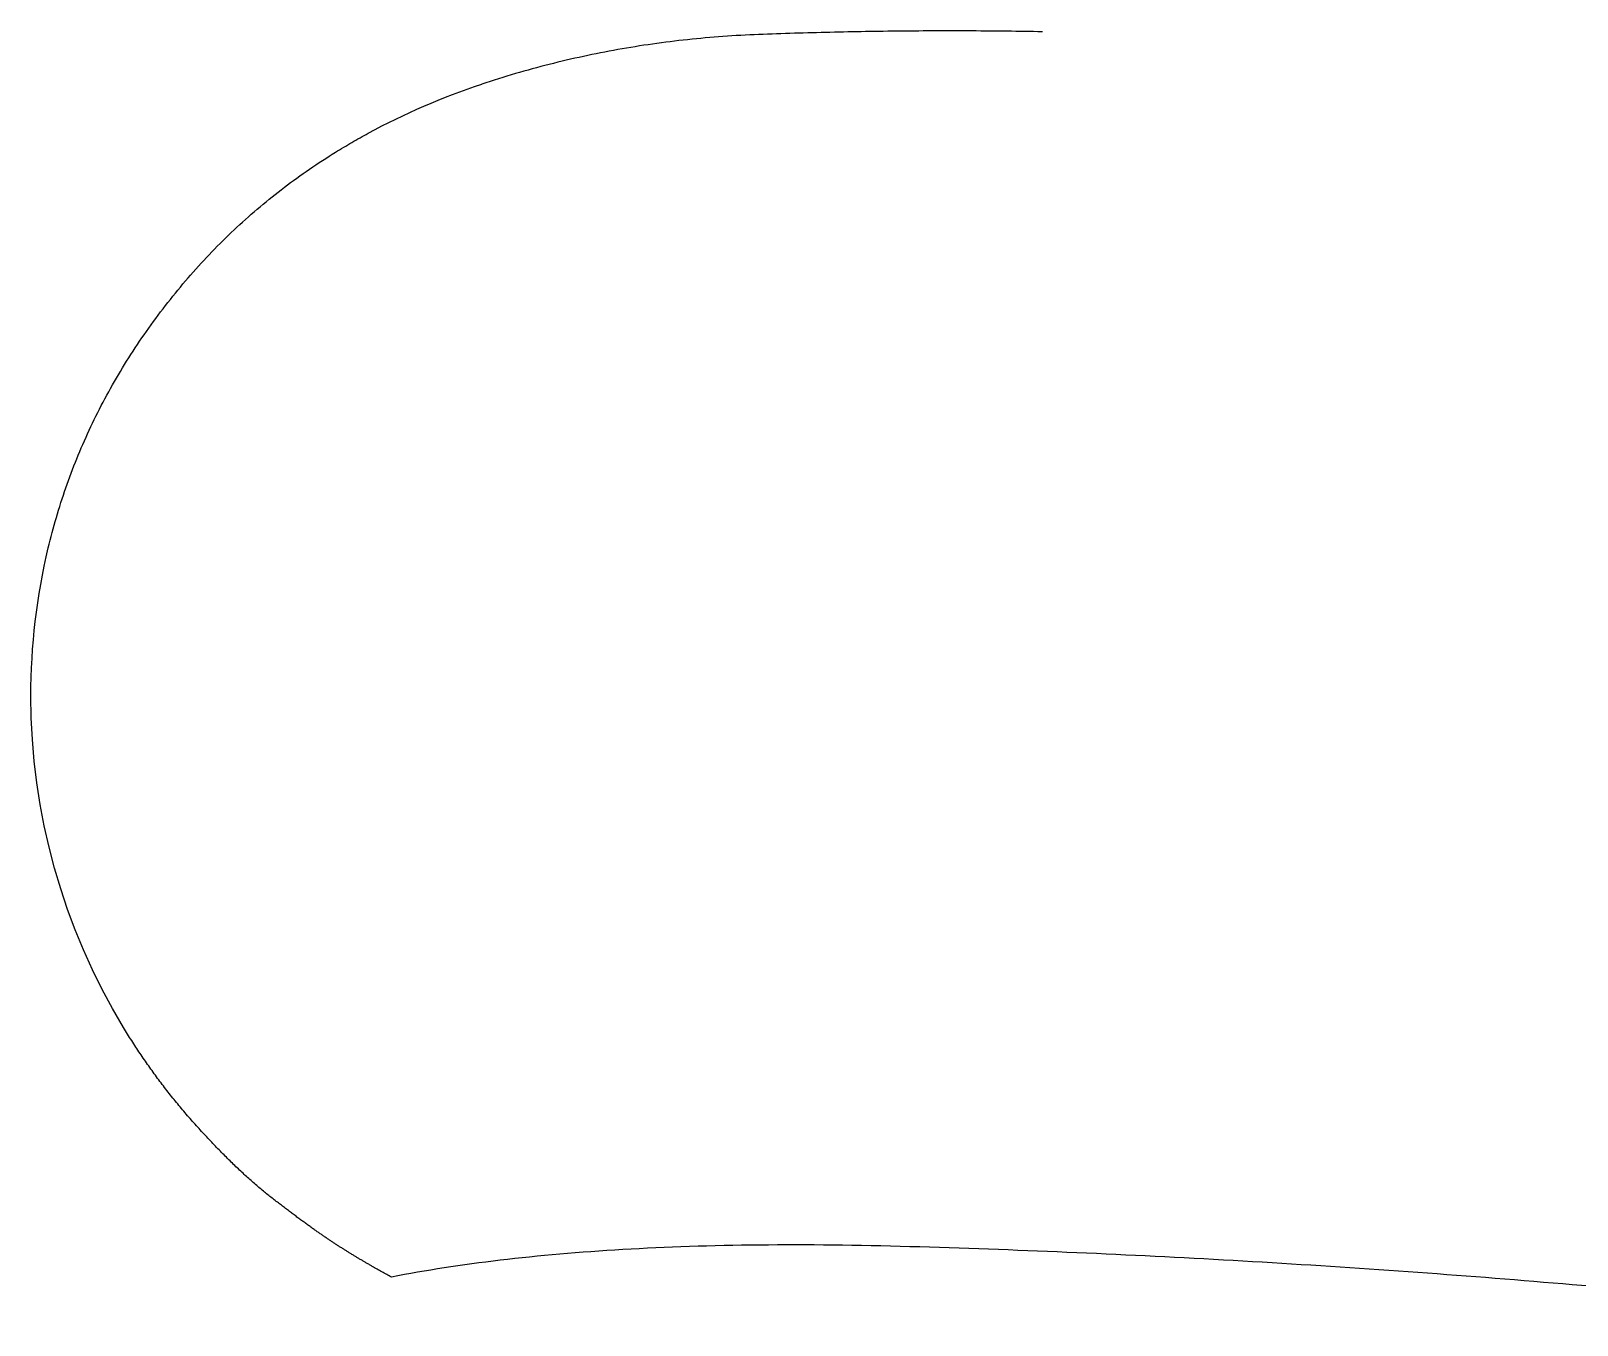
# Model space of a CAD drawing. Extents: x -120222 to -41942, y -19134 to 30932.
# Drawn here: x -96536.67 to -96529.09, y 2626.97 to 2633.31 of the extents above; entities that cross this region are included whole.
import ezdxf

# ---------------------------------------------------------------- set-up
doc = ezdxf.new("R2010")
doc.units = 0
doc.header["$LTSCALE"] = 150
doc.header["$MEASUREMENT"] = 0
doc.linetypes.add('______-18', pattern=[1.1999999999999997, 0.5999999999999999, -0.5999999999999999])
doc.layers.get('0').update_dxf_attribs({"linetype": 'CONTINUOUS'})
doc.layers.add('___B', color=7, linetype='CONTINUOUS')

# ---------------------------------------------------------------- blocks, each defined once
blk = doc.blocks.new('____-249')
at = {"color": 1, "linetype": '______-18', "flags": 128}
for points in [[(-102966.8152833828, -1915.393243929873), (-102966.8368292293, -1915.392844726195), (-102966.8583806166, -1915.392464864707), (-102966.8799375445, -1915.392104345409), (-102966.9015000131, -1915.391763168303), (-102966.9230680224, -1915.391441333386), (-102966.9446415725, -1915.39113884066), (-102966.9662206632, -1915.390855690125), (-102966.9878052946, -1915.39059188178), (-102967.0093954667, -1915.390347415626), (-102967.0309911795, -1915.390122291662), (-102967.052592433, -1915.389916509889), (-102967.0741992272, -1915.389730070307), (-102967.0958115621, -1915.389562972915), (-102967.1174294377, -1915.389415217713), (-102967.1390528539, -1915.389286804702), (-102967.1606818109, -1915.389177733881), (-102967.1823163086, -1915.389088005251), (-102967.203956347, -1915.389017618812), (-102967.225601926, -1915.388966574563), (-102967.2472530458, -1915.388934872504), (-102967.2689097062, -1915.388922512636), (-102967.2905719074, -1915.388929494959), (-102967.3122396492, -1915.388955819472), (-102967.3339129318, -1915.389001486176), (-102967.355591755, -1915.38906649507), (-102967.377276119, -1915.389150846155), (-102967.3989660236, -1915.38925453943), (-102967.4206614689, -1915.389377574896), (-102967.4423624549, -1915.389519952552), (-102967.4640689816, -1915.389681672399), (-102967.4857810491, -1915.389862734436), (-102967.5074986572, -1915.390063138664), (-102967.529221806, -1915.390282885082), (-102967.5509504955, -1915.390521973691), (-102967.5726847257, -1915.390780404491), (-102967.5944244966, -1915.391058177481), (-102967.6161698081, -1915.391355292661), (-102967.6379206604, -1915.391671750032), (-102967.6596770534, -1915.392007549594), (-102967.6814389871, -1915.392362691346), (-102967.7032064614, -1915.392737175289), (-102967.7249794765, -1915.393131001422), (-102967.7467580323, -1915.393544169745), (-102967.7685421287, -1915.39397668026), (-102967.7903317659, -1915.394428532964), (-102967.8121269437, -1915.39489972786), (-102967.8339276623, -1915.395390264945), (-102967.8557339215, -1915.395900144222), (-102967.8775457215, -1915.396429365689), (-102967.8993630621, -1915.396977929346), (-102967.9211859434, -1915.397545835194), (-102967.9430143654, -1915.398133083232), (-102967.9648483282, -1915.398739673461), (-102967.9866878316, -1915.399365605881), (-102968.0085328757, -1915.400010880491), (-102968.0303834605, -1915.400675497291), (-102968.052239586, -1915.401359456282), (-102968.0741012522, -1915.402062757464), (-102968.0959684591, -1915.402785400836), (-102968.1178412067, -1915.403527386398), (-102968.139719495, -1915.404288714151), (-102968.161603324, -1915.405069384095), (-102968.1834926936, -1915.405869396229), (-102968.205387604, -1915.406688750554), (-102968.2272742453, -1915.407564085636), (-102968.2491388078, -1915.40853204004), (-102968.2709812914, -1915.409592613767), (-102968.2928016962, -1915.410745806817), (-102968.3146000221, -1915.411991619191), (-102968.3363762692, -1915.413330050887), (-102968.3581304374, -1915.414761101905), (-102968.3798625268, -1915.416284772247), (-102968.4015725373, -1915.417901061912), (-102968.423260469, -1915.4196099709), (-102968.4449263219, -1915.42141149921), (-102968.4665700959, -1915.423305646844), (-102968.4881917911, -1915.4252924138), (-102968.5097914074, -1915.42737180008), (-102968.5313689449, -1915.429543805682), (-102968.5529244036, -1915.431808430607), (-102968.5744577833, -1915.434165674855), (-102968.5959690843, -1915.436615538426), (-102968.6174583064, -1915.43915802132), (-102968.6389254497, -1915.441793123537), (-102968.6603705141, -1915.444520845076), (-102968.6817934997, -1915.447341185939), (-102968.7031944064, -1915.450254146125), (-102968.7245732343, -1915.453259725633), (-102968.7459299834, -1915.456357924464), (-102968.7672646536, -1915.459548742619), (-102968.7885772449, -1915.462832180096), (-102968.8098677575, -1915.466208236896), (-102968.8311361912, -1915.469676913019), (-102968.852382546, -1915.473238208465), (-102968.873606822, -1915.476892123234), (-102968.8948090191, -1915.480638657325), (-102968.9159891374, -1915.48447781074), (-102968.9371471769, -1915.488409583478), (-102968.9582831375, -1915.492433975538), (-102968.9793970193, -1915.496550986922), (-102969.0004888222, -1915.500760617628), (-102969.0215585463, -1915.505062867657), (-102969.0426061915, -1915.509457737009), (-102969.0636317579, -1915.513945225684), (-102969.0846352454, -1915.518525333682), (-102969.1056166542, -1915.523198061003), (-102969.126575984, -1915.527963407647), (-102969.147513235, -1915.532821373614), (-102969.1684284072, -1915.537771958903), (-102969.1893215005, -1915.542815163516), (-102969.210192515, -1915.547950987451), (-102969.2310414507, -1915.55317943071), (-102969.2518683075, -1915.558500493291), (-102969.2726730854, -1915.563914175195), (-102969.2934557845, -1915.569420476422), (-102969.3142164048, -1915.575019396972), (-102969.3349549462, -1915.580710936845), (-102969.3556714088, -1915.586495096041), (-102969.3763657926, -1915.59237187456), (-102969.3970380974, -1915.598341272402), (-102969.4176883235, -1915.604403289566), (-102969.4383164707, -1915.610557926054), (-102969.4589225391, -1915.616805181864), (-102969.4795065286, -1915.623145056998), (-102969.5000684393, -1915.629577551454), (-102969.5206082711, -1915.636102665233), (-102969.5411260241, -1915.642720398335), (-102969.5616216982, -1915.64943075076), (-102969.5616216982, -1915.64943075076)], [(-102961.8806996014, -1921.73021530336), (-102961.9124484396, -1921.727454252614), (-102961.9444426663, -1921.724675050181), (-102961.9766822815, -1921.721877696062), (-102962.0091672852, -1921.719062190257), (-102962.0418976773, -1921.716228532765), (-102962.074873458, -1921.713376723587), (-102962.1080946271, -1921.710506762722), (-102962.1415611847, -1921.707618650171), (-102962.1752731308, -1921.704712385933), (-102962.2092304654, -1921.701787970009), (-102962.2434331885, -1921.698845402399), (-102962.2778813001, -1921.695884683102), (-102962.3125748001, -1921.692905812119), (-102962.3475136887, -1921.689908789449), (-102962.3826979657, -1921.686893615092), (-102962.4181276312, -1921.68386028905), (-102962.4538026853, -1921.680808811321), (-102962.4897231278, -1921.677739181905), (-102962.5258889588, -1921.674651400803), (-102962.5623001783, -1921.671545468015), (-102962.5989567862, -1921.668421383539), (-102962.6358587827, -1921.665279147378), (-102962.6730061676, -1921.662118759531), (-102962.7103989411, -1921.658940219996), (-102962.748037103, -1921.655743528775), (-102962.7859206534, -1921.652528685868), (-102962.8240495923, -1921.649295691275), (-102962.8624239197, -1921.646044544995), (-102962.9010436356, -1921.642775247029), (-102962.93990874, -1921.639487797376), (-102962.9790192329, -1921.636182196036), (-102963.0183751142, -1921.63285844301), (-102963.057976384, -1921.629516538298), (-102963.0978230423, -1921.626156481899), (-102963.1379150892, -1921.622778273814), (-102963.1782525245, -1921.619381914043), (-102963.2188353483, -1921.615967402585), (-102963.2596635605, -1921.61253473944), (-102963.3007371613, -1921.609083924609), (-102963.3420561506, -1921.605614958092), (-102963.3836205283, -1921.602127839888), (-102963.4254302946, -1921.598622569998), (-102963.4674854493, -1921.595099148421), (-102963.5097859925, -1921.591557575158), (-102963.5523319242, -1921.587997850208), (-102963.5951232444, -1921.584419973572), (-102963.6381599531, -1921.58082394525), (-102963.6814420502, -1921.577209765241), (-102963.7249695359, -1921.573577433546), (-102963.76874241, -1921.569926950164), (-102963.8127606727, -1921.566258315096), (-102963.8570243238, -1921.562571528341), (-102963.9015333634, -1921.5588665899), (-102963.9462877915, -1921.555143499772), (-102963.9912876081, -1921.551402257958), (-102964.0365328132, -1921.547642864458), (-102964.0820234068, -1921.543865319271), (-102964.1277593888, -1921.540069622398), (-102964.1737407594, -1921.536255773838), (-102964.2199675184, -1921.532423773592), (-102964.2664396659, -1921.528573621659), (-102964.3131572019, -1921.52470531804), (-102964.3601201265, -1921.520818862735), (-102964.4073284394, -1921.516914255742), (-102964.454666171, -1921.513020003604), (-102964.5020173511, -1921.509164612859), (-102964.5493819798, -1921.505348083508), (-102964.5967600571, -1921.50157041555), (-102964.6441515829, -1921.497831608986), (-102964.6915565574, -1921.494131663815), (-102964.7389749804, -1921.490470580037), (-102964.7864068521, -1921.486848357653), (-102964.8338521723, -1921.483264996663), (-102964.8813109411, -1921.479720497066), (-102964.9287831585, -1921.476214858863), (-102964.9762688245, -1921.472748082053), (-102965.023767939, -1921.469320166637), (-102965.0712805022, -1921.465931112614), (-102965.1188065139, -1921.462580919985), (-102965.1663459743, -1921.45926958875), (-102965.2138988832, -1921.455997118907), (-102965.2614652407, -1921.452763510459), (-102965.3090450468, -1921.449568763404), (-102965.3566383014, -1921.446412877742), (-102965.4042450047, -1921.443295853474), (-102965.4518651565, -1921.440217690599), (-102965.499498757, -1921.437178389118), (-102965.547145806, -1921.434177949031), (-102965.5948063036, -1921.431216370337), (-102965.6424802497, -1921.428293653037), (-102965.6901676445, -1921.42540979713), (-102965.7378684879, -1921.422564802616), (-102965.7855827798, -1921.419758669496), (-102965.8333105204, -1921.41699139777), (-102965.8810517095, -1921.414262987437), (-102965.9288063472, -1921.411573438498), (-102965.9765744335, -1921.408922750952), (-102966.0243559684, -1921.4063109248), (-102966.0721509519, -1921.403737960041), (-102966.1199593839, -1921.401203856676), (-102966.1677812646, -1921.398708614704), (-102966.2156165938, -1921.396252234126), (-102966.2634653716, -1921.393834714941), (-102966.311327598, -1921.39145605715), (-102966.359203273, -1921.389116260752), (-102966.4070923966, -1921.386815325748), (-102966.4549949687, -1921.384553252137), (-102966.5029109895, -1921.38233003992), (-102966.5508404588, -1921.380145689097), (-102966.5987833767, -1921.378000199667), (-102966.6467397432, -1921.37589357163), (-102966.6947095583, -1921.373825804987), (-102966.742692822, -1921.371796899738), (-102966.7906895343, -1921.369806855882), (-102966.8386996951, -1921.367855673419), (-102966.8867233046, -1921.36594335235), (-102966.9347603626, -1921.364069892675), (-102966.9828108692, -1921.362235294393), (-102967.0308748244, -1921.360439557504), (-102967.0789522282, -1921.35868268201), (-102967.1270430805, -1921.356964667908), (-102967.1751473815, -1921.355285515201), (-102967.223265131, -1921.353645223886), (-102967.2713963292, -1921.352043793966), (-102967.3195409759, -1921.350481225438), (-102967.3676990712, -1921.348957518304), (-102967.4158706151, -1921.347472672564), (-102967.4640556076, -1921.346026688218), (-102967.5121143302, -1921.344658775166), (-102967.5599070647, -1921.343408143312), (-102967.607433811, -1921.342274792655), (-102967.6546945692, -1921.341258723195), (-102967.7016893391, -1921.340359934932), (-102967.7484181208, -1921.339578427867), (-102967.7948809144, -1921.338914201998), (-102967.8410777198, -1921.338367257327), (-102967.887008537, -1921.337937593853), (-102967.932673366, -1921.337625211575), (-102967.9780722069, -1921.337430110495), (-102968.0232050595, -1921.337352290613), (-102968.0680719239, -1921.337391751927), (-102968.1126728002, -1921.337548494439), (-102968.1570076883, -1921.337822518147), (-102968.2010765882, -1921.338213823053), (-102968.2448795, -1921.338722409156), (-102968.2884164235, -1921.339348276456), (-102968.3316873588, -1921.340091424954), (-102968.374692306, -1921.340951854648), (-102968.417431265, -1921.341929565539), (-102968.4599042358, -1921.343024557628), (-102968.5021112184, -1921.344236830914), (-102968.5440522128, -1921.345566385397), (-102968.5857272191, -1921.347013221077), (-102968.6271362371, -1921.348577337954), (-102968.668279267, -1921.350258736029), (-102968.7091563087, -1921.3520574153), (-102968.7497673622, -1921.353973375769), (-102968.7901124275, -1921.356006617435), (-102968.8301915046, -1921.358157140298), (-102968.8700045936, -1921.360424944358), (-102968.9095516944, -1921.362810029615), (-102968.948832807, -1921.36531239607), (-102968.9878479313, -1921.367932043721), (-102969.0265970676, -1921.37066897257), (-102969.0650802156, -1921.373523182616), (-102969.1032973754, -1921.376494673859), (-102969.1412485471, -1921.379583446299), (-102969.1789337306, -1921.382789499936), (-102969.2163529258, -1921.386112834771), (-102969.2535061329, -1921.389553450802), (-102969.2903933519, -1921.393111348031), (-102969.3270145826, -1921.396786526457), (-102969.3633698252, -1921.40057898608), (-102969.3994590795, -1921.4044887269), (-102969.4352823457, -1921.408515748917), (-102969.4708396237, -1921.412660052132), (-102969.5061309135, -1921.416921636543), (-102969.5411562151, -1921.421300502152), (-102969.5759155286, -1921.425796648958), (-102969.6104088538, -1921.430410076961), (-102969.6446361909, -1921.435140786161), (-102969.6785975398, -1921.439988776558), (-102969.7122929005, -1921.444954048153), (-102969.745722273, -1921.450036600945), (-102969.7788856574, -1921.455236434933), (-102969.8117830535, -1921.460553550119), (-102969.8444144615, -1921.465987946503), (-102969.8767798812, -1921.471539624083), (-102969.9088793128, -1921.47720858286), (-102969.9407127562, -1921.482994822834), (-102969.9722802115, -1921.488898344006), (-102970.0035816785, -1921.494919146375), (-102970.0035816785, -1921.494919146375)]]:
    blk.add_lwpolyline(points, dxfattribs=at)
blk.add_lwpolyline([(-102970.0035744932, -1921.494923010082, -0.006616107830508001), (-102970.0982447423, -1921.442380060565), (-102970.0982447423, -1921.442380060565), (-102970.1016897815, -1921.440417430186), (-102970.1051326803, -1921.438450954046), (-102970.1085734387, -1921.436480632143), (-102970.1120120568, -1921.434506464479), (-102970.1154485345, -1921.432528451054), (-102970.1188828719, -1921.430546591866), (-102970.1223150689, -1921.428560886917), (-102970.1257451255, -1921.426571336207), (-102970.1291730418, -1921.424577939735), (-102970.1325988177, -1921.422580697501), (-102970.1360224533, -1921.420579609505), (-102970.1394439485, -1921.418574675748), (-102970.1428633034, -1921.41656589623), (-102970.1462805179, -1921.414553270949), (-102970.149695592, -1921.412536799907), (-102970.1531085258, -1921.410516483103), (-102970.1565193192, -1921.408492320538), (-102970.1599279723, -1921.406464312211), (-102970.163334485, -1921.404432458123), (-102970.1667388573, -1921.402396758273), (-102970.1701410893, -1921.400357212661), (-102970.173541181, -1921.398313821287), (-102970.1769391322, -1921.396266584152), (-102970.1803349431, -1921.394215501255), (-102970.1837286137, -1921.392160572597), (-102970.1871201439, -1921.390101798177), (-102970.1905095337, -1921.388039177995), (-102970.1938967832, -1921.385972712052), (-102970.1972818924, -1921.383902400347), (-102970.2006648611, -1921.38182824288), (-102970.2040456895, -1921.379750239651), (-102970.2074243776, -1921.377668390662), (-102970.2108009253, -1921.37558269591), (-102970.2141753326, -1921.373493155397), (-102970.2175475996, -1921.371399769122), (-102970.2209177262, -1921.369302537086), (-102970.2242857124, -1921.367201459288), (-102970.2276515583, -1921.365096535728), (-102970.2310152639, -1921.362987766406), (-102970.2343768291, -1921.360875151323), (-102970.2377362539, -1921.358758690479), (-102970.2410935384, -1921.356638383872), (-102970.2444486825, -1921.354514231504), (-102970.2478016862, -1921.352386233375), (-102970.2511525496, -1921.350254389484), (-102970.2545012727, -1921.348118699831), (-102970.2578478553, -1921.345979164416), (-102970.2611922977, -1921.34383578324), (-102970.2645345996, -1921.341688556302), (-102970.2678747612, -1921.339537483603), (-102970.2712127825, -1921.337382565142), (-102970.2745486634, -1921.335223800919), (-102970.2778824039, -1921.333061190935), (-102970.281214004, -1921.330894735189), (-102970.2845434638, -1921.328724433681), (-102970.2878707833, -1921.326550286412), (-102970.2911959624, -1921.324372293381), (-102970.2945190011, -1921.322190454589), (-102970.2978398995, -1921.320004770034), (-102970.3011586575, -1921.317815239719), (-102970.3044752752, -1921.315621863641), (-102970.3077897525, -1921.313424641802), (-102970.3111020894, -1921.311223574201), (-102970.314412286, -1921.309018660839), (-102970.3177366805, -1921.306797196375), (-102970.3210916112, -1921.304546475468), (-102970.3244770781, -1921.30226649812), (-102970.3278930811, -1921.29995726433), (-102970.3313396204, -1921.297618774098), (-102970.3348166958, -1921.295251027424), (-102970.3383243075, -1921.292854024309), (-102970.3418624553, -1921.290427764751), (-102970.3454311393, -1921.287972248751), (-102970.3490303595, -1921.28548747631), (-102970.3526601159, -1921.282973447426), (-102970.3563204084, -1921.2804301621), (-102970.3600112372, -1921.277857620333), (-102970.3637326022, -1921.275255822123), (-102970.3674845033, -1921.272624767472), (-102970.3712669406, -1921.269964456379), (-102970.3750799141, -1921.267274888843), (-102970.3789234238, -1921.264556064866), (-102970.3827974697, -1921.261807984447), (-102970.3867020518, -1921.259030647586), (-102970.3906371701, -1921.256224054282), (-102970.3946028245, -1921.253388204537), (-102970.3985990151, -1921.250523098351), (-102970.402625742, -1921.247628735722), (-102970.406683005, -1921.244705116651), (-102970.4107708042, -1921.241752241138), (-102970.4148891396, -1921.238770109183), (-102970.4190380112, -1921.235758720787), (-102970.4232174189, -1921.232718075948), (-102970.4274273629, -1921.229648174668), (-102970.431667843, -1921.226549016945), (-102970.4359388594, -1921.223420602781), (-102970.4402404119, -1921.220262932174), (-102970.4445725006, -1921.217076005126), (-102970.4489351255, -1921.213859821636), (-102970.4533282866, -1921.210614381703), (-102970.4577519838, -1921.207339685329), (-102970.4622062173, -1921.204035732513), (-102970.466690987, -1921.200702523255), (-102970.4712062928, -1921.197340057555), (-102970.4757521348, -1921.193948335413), (-102970.480328513, -1921.190527356829), (-102970.4849354274, -1921.187077121803), (-102970.489572878, -1921.183597630335), (-102970.4942408648, -1921.180088882425), (-102970.4989393878, -1921.176550878074), (-102970.503668447, -1921.17298361728), (-102970.5084280423, -1921.169387100045), (-102970.5132181738, -1921.165761326367), (-102970.5180388415, -1921.162106296248), (-102970.5228900455, -1921.158422009687), (-102970.5277717855, -1921.154708466683), (-102970.5326840619, -1921.150965667238), (-102970.5376268743, -1921.147193611351), (-102970.542600223, -1921.143392299021), (-102970.5476041078, -1921.13956173025), (-102970.5526385288, -1921.135701905037), (-102970.5577034861, -1921.131812823382), (-102970.5627989795, -1921.127894485285), (-102970.5679250091, -1921.123946890746), (-102970.5730815749, -1921.119970039765), (-102970.5782686769, -1921.115963932343), (-102970.583486315, -1921.111928568478), (-102970.5887344894, -1921.107863948171), (-102970.5940060882, -1921.103761916904), (-102970.5992939998, -1921.099614320156), (-102970.6045982241, -1921.095421157929), (-102970.6099187611, -1921.091182430222), (-102970.6152556109, -1921.086898137034), (-102970.6206087734, -1921.082568278367), (-102970.6259782487, -1921.078192854221), (-102970.6313640367, -1921.073771864594), (-102970.6367661375, -1921.069305309487), (-102970.642184551, -1921.064793188901), (-102970.6476192772, -1921.060235502835), (-102970.6530703162, -1921.055632251288), (-102970.6585376679, -1921.050983434262), (-102970.6640213324, -1921.046289051757), (-102970.6695213096, -1921.041549103771), (-102970.6750375995, -1921.036763590305), (-102970.6805702022, -1921.031932511359), (-102970.6861191177, -1921.027055866934), (-102970.6916843458, -1921.022133657028), (-102970.6972658868, -1921.017165881643), (-102970.7028637404, -1921.012152540778), (-102970.7084779068, -1921.007093634433), (-102970.714108386, -1921.001989162608), (-102970.7197551779, -1920.996839125304), (-102970.7254182825, -1920.99164352252), (-102970.7310976999, -1920.986402354255), (-102970.73679343, -1920.981115620511), (-102970.7425054729, -1920.975783321287), (-102970.7482338285, -1920.970405456583), (-102970.7539784968, -1920.964982026399), (-102970.7597394779, -1920.959513030735), (-102970.7655167717, -1920.953998469591), (-102970.7713103783, -1920.948438342968), (-102970.7771202976, -1920.942832650864), (-102970.7829465296, -1920.937181393281), (-102970.7887890744, -1920.931484570218), (-102970.794647932, -1920.925742181675), (-102970.8005231023, -1920.919954227652), (-102970.8064145853, -1920.914120708149), (-102970.812322381, -1920.908241623167), (-102970.8182464896, -1920.902316972704), (-102970.8241869108, -1920.896346756761), (-102970.8301436448, -1920.890330975339), (-102970.8361166915, -1920.884269628437), (-102970.842106051, -1920.878162716055), (-102970.8481117232, -1920.872010238193), (-102970.8541337082, -1920.865812194852), (-102970.8601720059, -1920.85956858603), (-102970.8662266163, -1920.853279411729), (-102970.8722975395, -1920.846944671947), (-102970.8783847754, -1920.840564366686), (-102970.8844883241, -1920.834138495945), (-102970.8906081855, -1920.827667059724), (-102970.8967443596, -1920.821150058023), (-102970.9028968465, -1920.814587490842), (-102970.9090656462, -1920.807979358182), (-102970.9152507586, -1920.801325660041), (-102970.9214521837, -1920.794626396421), (-102970.9276699215, -1920.787881567321), (-102970.9339039721, -1920.781091172741), (-102970.9401543355, -1920.774255212681), (-102970.9464210116, -1920.767373687141), (-102970.9527040004, -1920.760446596121), (-102970.959003302, -1920.753473939621), (-102970.9652993538, -1920.746470349957), (-102970.9715725936, -1920.739450459441), (-102970.9778230211, -1920.732414268075), (-102970.9840506364, -1920.725361775859), (-102970.9902554396, -1920.718292982792), (-102970.9964374307, -1920.711207888874), (-102971.0025966095, -1920.704106494106), (-102971.0087329762, -1920.696988798488), (-102971.0148465308, -1920.689854802019), (-102971.0209372731, -1920.682704504699), (-102971.0270052033, -1920.675537906528), (-102971.0330503213, -1920.668355007508), (-102971.0390726272, -1920.661155807637), (-102971.0450721209, -1920.653940306915), (-102971.0510488024, -1920.646708505342), (-102971.0570026718, -1920.639460402919), (-102971.062933729, -1920.632195999646), (-102971.068841974, -1920.624915295522), (-102971.0747274069, -1920.617618290547), (-102971.0805900276, -1920.610304984722), (-102971.0864298361, -1920.602975378046), (-102971.0922468325, -1920.59562947052), (-102971.0980410167, -1920.588267262143), (-102971.1038123887, -1920.580888752916), (-102971.1095609486, -1920.573493942838), (-102971.1152866963, -1920.566082831909), (-102971.1209896318, -1920.55865542013), (-102971.1266697552, -1920.551211707501), (-102971.1323270664, -1920.543751694021), (-102971.1379615654, -1920.53627537969), (-102971.1435732523, -1920.528782764509), (-102971.149162127, -1920.521273848477), (-102971.1547281895, -1920.513748631595), (-102971.1602714399, -1920.506207113862), (-102971.1657918781, -1920.498649295278), (-102971.1712895041, -1920.491075175845), (-102971.176764318, -1920.48348475556), (-102971.1822163197, -1920.475878034425), (-102971.1876455092, -1920.468255012439), (-102971.1930518866, -1920.460615689603), (-102971.1984354517, -1920.452960065917), (-102971.2037962048, -1920.445288141379), (-102971.2091341457, -1920.437599915992), (-102971.2144492744, -1920.429895389753), (-102971.2197415909, -1920.422174562665), (-102971.2250110953, -1920.414437434725), (-102971.2302577875, -1920.406684005935), (-102971.2354816675, -1920.398914276295), (-102971.2406827353, -1920.391128245804), (-102971.245860991, -1920.383325914462), (-102971.2510164346, -1920.37550728227), (-102971.2561490659, -1920.367672349227), (-102971.2612588851, -1920.359821115334), (-102971.2663458922, -1920.35195358059), (-102971.2714100871, -1920.344069744996), (-102971.2764514697, -1920.336169608551), (-102971.2814700403, -1920.328253171256), (-102971.2864657987, -1920.32032043311), (-102971.2914387448, -1920.312371394113), (-102971.2963888789, -1920.304406054266), (-102971.3013162008, -1920.296424413569), (-102971.3062207105, -1920.288426472021), (-102971.311102408, -1920.280412229622), (-102971.3159612934, -1920.272381686373), (-102971.3159612934, -1920.272381686373), (-102971.3159612934, -1920.272381686373), (-102971.3159612934, -1920.272381686373, -0.1369224982403364), (-102971.7700230607, -1918.646955341923), (-102971.7700230607, -1918.646955341923), (-102971.7700230607, -1918.646955341923, -0.0586111158737917), (-102971.6847935046, -1917.921960208027), (-102971.6847935046, -1917.921960208027), (-102971.6802541082, -1917.903252144543), (-102971.6756034342, -1917.884588079509), (-102971.6708414827, -1917.865968012926), (-102971.6659682537, -1917.847391944793), (-102971.6609837471, -1917.82885987511), (-102971.655887963, -1917.810371803878), (-102971.6506809014, -1917.791927731095), (-102971.6453625622, -1917.773527656763), (-102971.6399329455, -1917.75517158088), (-102971.6343920513, -1917.736859503448), (-102971.6287398795, -1917.718591424467), (-102971.6229764302, -1917.700367343935), (-102971.6171017034, -1917.682187261854), (-102971.611115699, -1917.664051178223), (-102971.6050184171, -1917.645959093041), (-102971.5988098577, -1917.627911006311), (-102971.5924900207, -1917.60990691803), (-102971.5860589062, -1917.5919468282), (-102971.5795165142, -1917.57403073682), (-102971.5728628446, -1917.556158643889), (-102971.5660978975, -1917.53833054941), (-102971.5592216729, -1917.52054645338), (-102971.5522341707, -1917.5028063558), (-102971.545135391, -1917.485110256671), (-102971.5379253337, -1917.467458155992), (-102971.530603999, -1917.449850053763), (-102971.5231713867, -1917.432285949984), (-102971.5156274968, -1917.414765844656), (-102971.5079723294, -1917.397289737778), (-102971.5002058845, -1917.379857629349), (-102971.4923281621, -1917.362469519371), (-102971.4843391621, -1917.345125407844), (-102971.4762388846, -1917.327825294766), (-102971.4680273296, -1917.310569180139), (-102971.459704497, -1917.293357063961), (-102971.4512703869, -1917.276188946234), (-102971.4427249992, -1917.259064826958), (-102971.4340683341, -1917.241984706131), (-102971.4253003913, -1917.224948583755), (-102971.4164211711, -1917.207956459828), (-102971.4074306733, -1917.191008334352), (-102971.398328898, -1917.174104207326), (-102971.3891158452, -1917.157244078751), (-102971.3797915148, -1917.140427948625), (-102971.3703559069, -1917.12365581695), (-102971.3608090214, -1917.106927683725), (-102971.3511508584, -1917.09024354895), (-102971.3413814179, -1917.073603412625), (-102971.3315006999, -1917.05700727475), (-102971.3215087043, -1917.040455135326), (-102971.3114054312, -1917.023946994352), (-102971.3011908805, -1917.007482851828), (-102971.2908650524, -1916.991062707754), (-102971.2804279467, -1916.974686562131), (-102971.2698795634, -1916.958354414957), (-102971.2592199026, -1916.942066266234), (-102971.2484489643, -1916.925822115961), (-102971.2375667485, -1916.909621964138), (-102971.2265732551, -1916.893465810765), (-102971.2154684842, -1916.877353655843), (-102971.2042524357, -1916.861285499371), (-102971.1929251097, -1916.845261341349), (-102971.1814865062, -1916.829281181777), (-102971.1699366251, -1916.813345020655), (-102971.1582945443, -1916.797476789107), (-102971.1465793414, -1916.781700418257), (-102971.1347910165, -1916.766015908104), (-102971.1229295696, -1916.750423258649), (-102971.1109950006, -1916.734922469891), (-102971.0989873096, -1916.719513541831), (-102971.0869064966, -1916.704196474468), (-102971.0747525615, -1916.688971267803), (-102971.0625255044, -1916.673837921835), (-102971.0502253253, -1916.658796436565), (-102971.0378520242, -1916.643846811993), (-102971.025405601, -1916.628989048118), (-102971.0128860558, -1916.61422314494), (-102971.0002933885, -1916.59954910246), (-102970.9876275992, -1916.584966920677), (-102970.9748886879, -1916.570476599592), (-102970.9620766546, -1916.556078139205), (-102970.9491914992, -1916.541771539515), (-102970.9362332218, -1916.527556800522), (-102970.9232018223, -1916.513433922227), (-102970.9100973008, -1916.49940290463), (-102970.8969196573, -1916.48546374773), (-102970.8836688918, -1916.471616451528), (-102970.8703450042, -1916.457861016023), (-102970.8569479946, -1916.444197441215), (-102970.8434778629, -1916.430625727106), (-102970.8299346093, -1916.417145873693), (-102970.8163182336, -1916.403757880979), (-102970.8026287358, -1916.390461748962), (-102970.7888661161, -1916.377257477642), (-102970.7750303743, -1916.36414506702), (-102970.7611215104, -1916.351124517095), (-102970.7471395246, -1916.338195827868), (-102970.7330844167, -1916.325358999338), (-102970.7189561868, -1916.312614031506), (-102970.7047548348, -1916.299960924371), (-102970.6904803608, -1916.287399677934), (-102970.6761327648, -1916.274930292195), (-102970.6617120467, -1916.262552767153), (-102970.6472182066, -1916.250267102808), (-102970.6326512445, -1916.238073299161), (-102970.6180111603, -1916.225971356212), (-102970.6032979542, -1916.21396127396), (-102970.5885116259, -1916.202043052405), (-102970.5736521757, -1916.190216691548), (-102970.5587196034, -1916.178482191389), (-102970.5437139091, -1916.166839551927), (-102970.5286350927, -1916.155288773163), (-102970.5134831544, -1916.143829855096), (-102970.4982580939, -1916.132462797727), (-102970.4829599115, -1916.121187601055), (-102970.467588607, -1916.110004265081), (-102970.4521441805, -1916.098912789804), (-102970.436626632, -1916.087913175225), (-102970.4210359614, -1916.077005421343), (-102970.4053721688, -1916.066189528159), (-102970.3896352541, -1916.055465495672), (-102970.3738252175, -1916.044833323883), (-102970.3579420588, -1916.034293012792), (-102970.341985778, -1916.023844562398), (-102970.3259563753, -1916.013487972701), (-102970.3098538505, -1916.003223243702), (-102970.2936782036, -1915.993050375401), (-102970.2774294348, -1915.982969367797), (-102970.2774294348, -1915.982969367797), (-102970.2774294348, -1915.982969367797), (-102970.277429435, -1915.9829693679, -0.0141072028639321), (-102970.1174102886, -1915.890238048152), (-102970.1174102886, -1915.890238048152), (-102970.1174102886, -1915.890238048152, -0.0451252585676125), (-102969.5616216983, -1915.649430750769)], format="xyb", dxfattribs=at)
blk = doc.blocks.new('____-250')
at = {"color": 1}
blk.add_blockref('____-249', (0, 0), dxfattribs=at)

msp = doc.modelspace()

# ---------------------------------------------------------------- block references
at = {"layer": '___B', "color": 0}
msp.add_blockref('____-250', (6435.104945355122, 4548.697989481029), dxfattribs=at)

doc.saveas('drawing.dxf')
